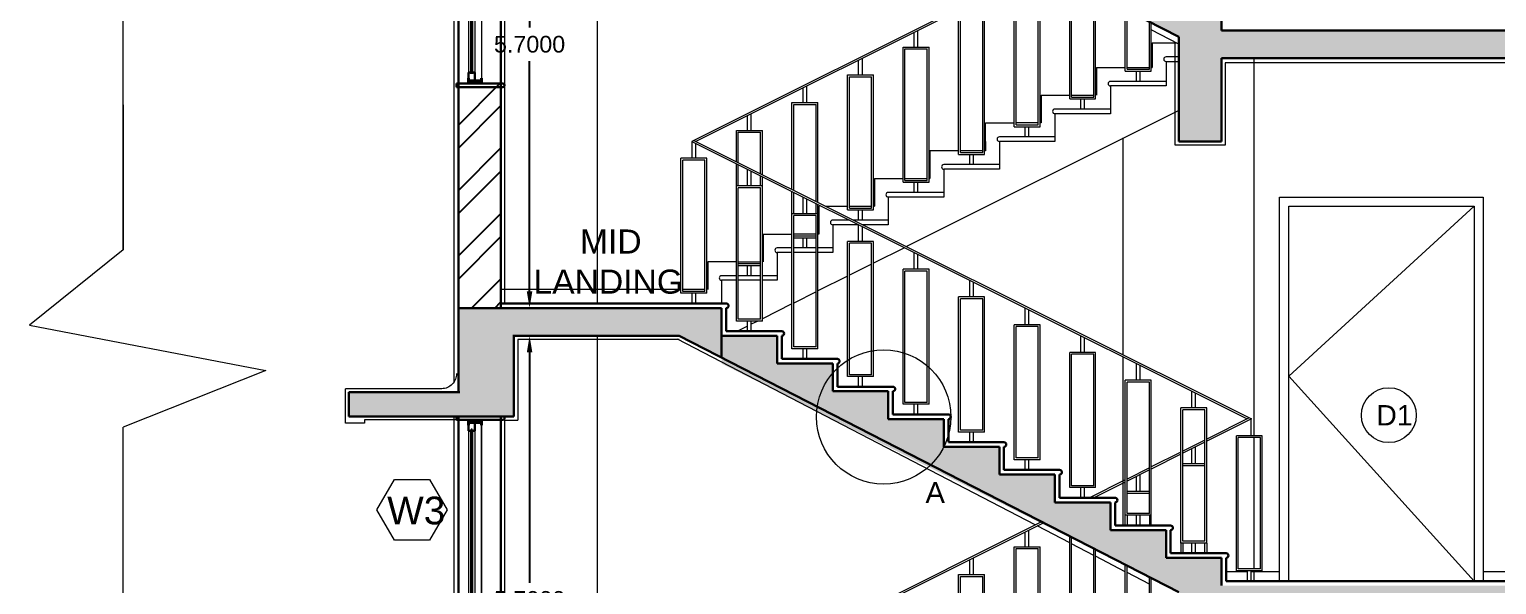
# Model space of a CAD drawing. Header units: millimetres. Extents: x -1932176 to 78768, y -1967 to 1266654.
# Drawn here: x -1855342.29 to -1855326.44, y 1151219.32 to 1151225.32 of the extents above; entities that cross this region are included whole.
import ezdxf

# ---------------------------------------------------------------- set-up
doc = ezdxf.new("R2010")
doc.units = ezdxf.units.MM
doc.linetypes.add('ACAD_ISO02W100', pattern=[15, 12, -3])
doc.linetypes.add('DASHED2', pattern=[9.525, 6.35, -3.175])
for name, color, linetype, lineweight in [('centre line circle', 231, 'Continuous', 15), ('doors windows', 4, 'Continuous', 15), ('HATCH', 250, 'Continuous', 13), ('overhangs', 6, 'DASHED2', 0), ('PLASTER', 252, 'Continuous', 15), ('PLINTH BEAMS', 137, 'ACAD_ISO02W100', 30), ('section', 6, 'Continuous', 15), ('section lines', 10, 'Continuous', 30), ('text', 252, 'Continuous', 5)]:
    doc.layers.add(name, color=color, linetype=linetype, lineweight=lineweight)
doc.layers.add('elevation', color=40, linetype='Continuous', lineweight=9, transparency=0.1)
doc.layers.add('elevation back', color=90, linetype='Continuous', lineweight=5, transparency=0.3)
doc.styles.get("Standard").update_dxf_attribs({"font": 'arial.ttf'})
doc.dimstyles.get("Standard").update_dxf_attribs({"dimtxt": 0.18, "dimasz": 0.18, "dimexe": 0.18, "dimexo": 0.0625, "dimgap": 0.09, "dimtad": 0, "dimtih": 1, "dimtoh": 1, "dimdec": 4, "dimzin": 0, "dimdsep": 46, "dimtxsty": 'Standard', "dimcen": 0.09, "dimadec": 0, "dimazin": 0, "dimtfac": 1, "dimtdec": 4, "dimtofl": 0, "dimtmove": 0, "dimatfit": 3, "dimfxl": 1, "dimtolj": 1, "dimtzin": 0, "dimarcsym": 0})
pattern_1 = [(50, (-1855395.7606, 1151185.0231), (0.71726, -0.062752), [0.075, -0.825]), (355, (-1855395.7606, 1151185.0231), (-0.1387513, 0.752192), [0.06, -0.66]), (100.45144, (-1855395.70085, 1151185.0179), (0.578509, 0.68944), [0.06374, -0.701142]), (46.1842, (-1855395.7606, 1151185.2231), (1.067241, -0.165519), [0.1125, -1.2375]), (96.6356, (-1855395.6717, 1151185.2093), (0.934662, 0.974119), [0.09561, -1.051714]), (351.1842, (-1855395.7606, 1151185.2231), (0.934662, 0.974119), [0.09, -0.99]), (21, (-1855395.6606, 1151185.1731), (0.596907, -0.402619), [0.075, -0.825]), (326, (-1855395.6606, 1151185.1731), (0.2433153, 0.72515), [0.06, -0.66]), (71.45144, (-1855395.6109, 1151185.1396), (0.8402224, 0.322531), [0.06374, -0.701142]), (37.5, (-1855395.76062, 1151185.02312), (0.01215986, 0.33289385), [0, -0.652, 0, -0.67, 0, -0.6625]), (7.5, (-1855395.76062, 1151185.02312), (0.2630695, 0.3944117), [0, -0.382, 0, -0.637, 0, -0.2525]), (327.5, (-1855395.98362, 1151185.02312), (0.5338224, -0.0225549), [0, -0.25, 0, -0.78, 0, -1.035]), (317.5, (-1855396.0836, 1151185.0231), (0.5831862, 0.100105), [0, -0.325, 0, -0.518, 0, -0.735])]

# ---------------------------------------------------------------- blocks, each defined once
blk = doc.blocks.new('*D328')
at = {"layer": 'Defpoints', "color": 0, "transparency": 16777216}
for p in [(-1855336.888, 1151222.007), (-1855336.888, 1151222.007), (-1855336.888, 1151216.307)]:
    blk.add_point(p, dxfattribs=at)
at = {"layer": 'text', "color": 0, "lineweight": -2, "transparency": 16777216}
for p, q in [((-1855336.95, 1151222.007), (-1855337.068, 1151222.007)), ((-1855336.888, 1151221.827), (-1855336.888, 1151219.339)), ((-1855336.888, 1151216.487), (-1855336.888, 1151218.975)), ((-1855336.95, 1151216.307), (-1855337.068, 1151216.307))]:
    blk.add_line(p, q, dxfattribs=at)
at = {"layer": 'text', "color": 0, "transparency": 16777216}
for points in [[(-1855336.918, 1151221.827), (-1855336.858, 1151221.827), (-1855336.888, 1151222.007)], [(-1855336.918, 1151216.487), (-1855336.858, 1151216.487), (-1855336.888, 1151216.307)]]:
    blk.add_solid(points, dxfattribs=at)
at = {"layer": 'text', "color": 0, "transparency": 16777216, "insert": (-1855336.888, 1151219.157), "char_height": 0.18, "attachment_point": 5}
blk.add_mtext('\\A1;5.7000', dxfattribs=at)
blk = doc.blocks.new('*D330')
at = {"layer": 'Defpoints', "color": 0, "transparency": 16777216}
for p in [(-1855336.888, 1151228.007), (-1855336.888, 1151228.007), (-1855336.888, 1151222.307)]:
    blk.add_point(p, dxfattribs=at)
at = {"layer": 'text', "color": 0, "lineweight": -2, "transparency": 16777216}
for p, q in [((-1855336.95, 1151228.007), (-1855337.068, 1151228.007)), ((-1855336.888, 1151227.827), (-1855336.888, 1151225.339)), ((-1855336.888, 1151222.487), (-1855336.888, 1151224.975)), ((-1855336.95, 1151222.307), (-1855337.068, 1151222.307))]:
    blk.add_line(p, q, dxfattribs=at)
at = {"layer": 'text', "color": 0, "transparency": 16777216}
for points in [[(-1855336.918, 1151227.827), (-1855336.858, 1151227.827), (-1855336.888, 1151228.007)], [(-1855336.918, 1151222.487), (-1855336.858, 1151222.487), (-1855336.888, 1151222.307)]]:
    blk.add_solid(points, dxfattribs=at)
at = {"layer": 'text', "color": 0, "transparency": 16777216, "insert": (-1855336.888, 1151225.157), "char_height": 0.18, "attachment_point": 5}
blk.add_mtext('\\A1;5.7000', dxfattribs=at)
blk = doc.blocks.new('window1')
at = {"layer": 'doors windows', "linetype": 'Continuous', "lineweight": 30}
for p, q in [((-145511.4, -113645), (-145761.9, -113645)), ((-145511.4, -113664), (-145761.9, -113664)), ((-145576.2, -113664), (-145646.2, -113664)), ((-145568.7, -113664), (-145627.2, -113664)), ((-145611.2, -113678), (-145611.2, -113723.1)), ((-145596.4, -114794.3), (-145596.4, -113716.4)), ((-145596.4, -113716.4), (-145591.1, -113716.4)), ((-145591.1, -113716.4), (-145591.1, -113723.1)), ((-145576.2, -113678), (-145576.2, -113723.1)), ((-145511.4, -113645), (-145511.4, -113663)), ((-145596.2, -113723.1), (-145611.2, -113723.1)), ((-145576.2, -113723.1), (-145591.1, -113723.1)), ((-145591.1, -113723.1), (-145591.1, -114794.3)), ((-145596.2, -114786.9), (-145611.2, -114786.9)), ((-145611.2, -114831.9), (-145611.2, -114786.9)), ((-145596.4, -114794.3), (-145596.4, -114786.9)), ((-145576.2, -114786.9), (-145591.1, -114786.9)), ((-145576.2, -114831.9), (-145576.2, -114786.9)), ((-145576.2, -114846), (-145646.2, -114846)), ((-145511.4, -114846), (-145511.4, -114865))]:
    blk.add_line(p, q, dxfattribs=at)
at = {"layer": 'doors windows', "linetype": 'Continuous', "lineweight": 40}
for p, q in [((-145646.2, -113664), (-145646.2, -113692.1)), ((-145646.2, -113678), (-145576.2, -113678)), ((-145576.2, -113692.1), (-145576.2, -113664)), ((-145646.2, -114846), (-145646.2, -114817.9)), ((-145576.2, -114817.9), (-145576.2, -114846)), ((-145646.2, -114831.9), (-145576.2, -114831.9))]:
    blk.add_line(p, q, dxfattribs=at)
at = {"layer": 'doors windows'}
for p, q in [((-145646.2, -113692.1), (-145646.2, -114846)), ((-145610.9, -113709), (-145610.9, -114816.9)), ((-145576.2, -113723.1), (-145576.2, -114816.9))]:
    blk.add_line(p, q, dxfattribs=at)
at = {"layer": 'doors windows', "lineweight": 30}
for p, q in [((-145511.4, -114846), (-145761.9, -114846)), ((-145511.4, -114865), (-145761.9, -114865))]:
    blk.add_line(p, q, dxfattribs=at)
at = {"layer": 'doors windows', "linetype": 'Continuous', "lineweight": 30}
blk.add_arc((-145761.9, -113654.5), 9.5, 90, 270, dxfattribs=at)
at = {"layer": 'doors windows', "lineweight": 30}
blk.add_arc((-145761.9, -114855.5), 9.5, 90, 270, dxfattribs=at)
at = {"layer": 'overhangs', "linetype": 'Continuous', "lineweight": 30}
for p, q in [((-145529.4, -113513), (-144929.4, -113513)), ((-144929.4, -113645), (-144929.4, -113513)), ((-145529.4, -113645), (-144929.4, -113645))]:
    blk.add_line(p, q, dxfattribs=at)
at = {"layer": 'overhangs', "linetype": 'Continuous', "lineweight": 15}
for p, q in [((-145431.5, -113495), (-144911.4, -113495)), ((-144911.4, -113681), (-144911.4, -113495)), ((-145511.4, -113663), (-145014.4, -113663)), ((-145014.4, -113681), (-144911.4, -113681))]:
    blk.add_line(p, q, dxfattribs=at)
at = {"layer": 'overhangs', "color": 5, "linetype": 'Continuous', "lineweight": 15}
blk.add_line((-145014.4, -113663), (-145014.4, -113681), dxfattribs=at)
blk.add_arc((-145431.5, -113415), 80, 178.81795, 270, dxfattribs=at)
at = {"layer": 'PLINTH BEAMS', "linetype": 'Continuous', "lineweight": 30}
blk.add_line((-145529.4, -114865), (-145759.4, -114865), dxfattribs=at)
at = {"layer": 'section'}
blk.add_line((-145529.4, -113645), (-145759.4, -113645), dxfattribs=at)

msp = doc.modelspace()

# ---------------------------------------------------------------- hatches: boundary and pattern name
at = {"transparency": 33554582}
h = msp.add_hatch(dxfattribs=at)
h.set_pattern_fill('AR-CONC', color=256, scale=0.1)
h.set_pattern_definition(pattern_1)
h.paths.add_polyline_path([(-1855329.41345, 1151231.30688), (-1855329.87345, 1151231.30688), (-1855329.87345, 1151230.10688), (-1855329.41345, 1151230.10688), (-1855329.41345, 1151231.00688), (-1855326.81345, 1151231.00688), (-1855326.81345, 1151230.10688), (-1855326.35345, 1151230.10688), (-1855326.35345, 1151231.00688)])
h.paths.add_polyline_path([(-1855334.81345, 1151228.30688), (-1855337.65708, 1151228.30688), (-1855337.65708, 1151227.13365), (-1855337.05648, 1151227.13366), (-1855337.05648, 1151228.0069), (-1855335.27345, 1151228.00688), (-1855335.27345, 1151228.01111), (-1855334.81345, 1151228.01111)])
h.paths.add_polyline_path([(-1855334.81345, 1151222.30688), (-1855337.65708, 1151222.30688), (-1855337.65708, 1151221.13365), (-1855337.05648, 1151221.13466), (-1855337.05648, 1151222.00789), (-1855335.27345, 1151222.00688), (-1855335.27345, 1151222.01728), (-1855334.81345, 1151221.77092)])
h.paths.add_polyline_path([(-1855333.61345, 1151221.70688), (-1855334.21345, 1151221.70688), (-1855334.21345, 1151222.00688), (-1855334.81345, 1151222.00688), (-1855334.81345, 1151221.70688), (-1855329.87345, 1151219.23688), (-1855329.87345, 1151218.10688), (-1855329.41345, 1151218.10688), (-1855329.41345, 1151219.00688), (-1855321.5808, 1151219.00688), (-1855321.5808, 1151219.30688), (-1855329.41345, 1151219.30688), (-1855329.41345, 1151219.60688), (-1855330.01345, 1151219.60688), (-1855330.01345, 1151219.90688), (-1855330.61345, 1151219.90688), (-1855330.61345, 1151220.20688), (-1855331.21345, 1151220.20688), (-1855331.21345, 1151220.50688), (-1855331.81345, 1151220.50688), (-1855331.81345, 1151220.80688), (-1855332.41345, 1151220.80688), (-1855332.41345, 1151221.10688), (-1855333.01345, 1151221.10688), (-1855333.01345, 1151221.40688), (-1855333.61345, 1151221.40688)])
h.paths.add_polyline_path([(-1855321.5808, 1151213.30688), (-1855329.41345, 1151213.30688), (-1855329.41345, 1151213.60688), (-1855330.01345, 1151213.60688), (-1855330.01345, 1151213.90688), (-1855330.61345, 1151213.90688), (-1855330.61345, 1151214.20688), (-1855331.21345, 1151214.20688), (-1855331.21345, 1151214.50688), (-1855331.81345, 1151214.50688), (-1855331.81345, 1151214.80688), (-1855332.41345, 1151214.80688), (-1855332.41345, 1151215.10688), (-1855333.01345, 1151215.10688), (-1855333.01345, 1151215.40688), (-1855333.61345, 1151215.40688), (-1855333.61345, 1151215.70688), (-1855334.21345, 1151215.70688), (-1855334.21345, 1151216.00688), (-1855334.81345, 1151216.00688), (-1855334.81345, 1151216.30688), (-1855337.65708, 1151216.30688), (-1855337.65708, 1151215.37094), (-1855337.05647, 1151215.37094), (-1855337.05647, 1151216.00688), (-1855335.27345, 1151216.00688), (-1855335.26599, 1151215.88423), (-1855334.80599, 1151215.88423), (-1855334.81345, 1151215.70688), (-1855331.05345, 1151213.82688), (-1855331.05345, 1151213.75688), (-1855330.77345, 1151213.75688), (-1855330.77345, 1151213.68688), (-1855329.87345, 1151213.23688), (-1855329.87345, 1151212.10688), (-1855329.41345, 1151212.10688), (-1855329.41345, 1151213.00688), (-1855321.5808, 1151213.00688)])
h.paths.add_polyline_path([(-1855330.79345, 1151213.75688), (-1855330.98804, 1151213.79417), (-1855331.03345, 1151213.81688), (-1855330.79345, 1151213.69688)], flags=17)
h.paths.add_polyline_path([(-1855329.41345, 1151207.30688), (-1855329.41345, 1151207.30688), (-1855329.41345, 1151207.60688), (-1855330.01345, 1151207.60688), (-1855330.01345, 1151207.90688), (-1855330.61345, 1151207.90688), (-1855330.61345, 1151208.20688), (-1855331.21345, 1151208.20688), (-1855331.21345, 1151208.50688), (-1855331.81345, 1151208.50688), (-1855331.81345, 1151208.80688), (-1855332.41345, 1151208.80688), (-1855332.41345, 1151209.10688), (-1855333.01345, 1151209.10688), (-1855333.01345, 1151209.40688), (-1855333.61345, 1151209.40688), (-1855333.61345, 1151209.70688), (-1855334.21345, 1151209.70688), (-1855334.21345, 1151210.00688), (-1855334.81345, 1151210.00688), (-1855334.81345, 1151210.30688), (-1855337.65708, 1151210.30688), (-1855337.65708, 1151209.37094), (-1855337.19708, 1151209.37094), (-1855337.19708, 1151210.00688), (-1855335.27345, 1151210.00688), (-1855335.11236, 1151209.92319), (-1855334.88048, 1151209.80272), (-1855334.79373, 1151209.70944), (-1855329.85373, 1151207.23944), (-1855329.87345, 1151206.40688), (-1855329.41345, 1151206.40688), (-1855329.41345, 1151207.00688), (-1855329.41345, 1151207.00688)])
h.paths.add_polyline_path([(-1855326.35345, 1151237.30688), (-1855337.65708, 1151237.30688), (-1855337.65708, 1151237.00688), (-1855337.65708, 1151236.10688), (-1855337.05648, 1151236.10688), (-1855337.05648, 1151237.00688), (-1855333.75526, 1151237.00688), (-1855333.66856, 1151237.00688), (-1855333.60526, 1151237.00688), (-1855333.37526, 1151237.00688), (-1855333.30257, 1151237.00688), (-1855333.22526, 1151237.00688), (-1855330.76268, 1151237.00688), (-1855329.75708, 1151237.00688), (-1855329.75708, 1151236.40688), (-1855329.15708, 1151236.40688), (-1855329.15708, 1151237.00688), (-1855326.81345, 1151237.00688), (-1855326.86043, 1151235.50688), (-1855326.40043, 1151235.50688), (-1855326.35345, 1151237.00688)])
h.paths.add_polyline_path([(-1855321.5808, 1151225.00688), (-1855321.5808, 1151225.30688), (-1855329.41345, 1151225.30688), (-1855329.41345, 1151225.60688), (-1855330.01345, 1151225.60688), (-1855330.01345, 1151225.90688), (-1855330.61345, 1151225.90688), (-1855330.61345, 1151226.20688), (-1855331.21345, 1151226.20688), (-1855331.21345, 1151226.50688), (-1855331.81345, 1151226.50688), (-1855331.81345, 1151226.80688), (-1855332.41345, 1151226.80688), (-1855332.41345, 1151227.10688), (-1855333.01345, 1151227.10688), (-1855333.01345, 1151227.40688), (-1855333.61345, 1151227.40688), (-1855333.61345, 1151227.70688), (-1855334.21345, 1151227.70688), (-1855334.21345, 1151228.00688), (-1855334.81345, 1151227.77092), (-1855329.87345, 1151225.23688), (-1855329.87345, 1151224.10688), (-1855329.41345, 1151224.10688), (-1855329.41345, 1151225.00688)])
h = msp.add_hatch(dxfattribs=at)
h.set_pattern_fill('STEEL', color=256, scale=4)
h.set_pattern_definition([(45, (-1855395.7606, 1151185.0231), (-0.3535534, 0.3535534), []), (45, (-1855395.7606, 1151185.2731), (-0.3535534, 0.3535534), [])])
h.paths.add_polyline_path([(-1855337.19708, 1151236.10688), (-1855337.65708, 1151236.10688), (-1855337.65708, 1151228.30688), (-1855337.19708, 1151228.30688)])
h.paths.add_polyline_path([(-1855337.19708, 1151224.73365), (-1855337.65708, 1151224.73365), (-1855337.65708, 1151222.30688), (-1855337.19708, 1151222.30688)])
h.paths.add_polyline_path([(-1855337.19708, 1151218.69565), (-1855337.65708, 1151218.69565), (-1855337.65708, 1151216.30688), (-1855337.19708, 1151216.30688)])
h.paths.add_polyline_path([(-1855337.19708, 1151212.93294), (-1855337.65708, 1151212.93294), (-1855337.65708, 1151210.30688), (-1855337.19708, 1151210.30688)])
h.paths.add_polyline_path([(-1855337.19708, 1151209.37094), (-1855337.65708, 1151209.37094), (-1855337.65708, 1151207.30688), (-1855337.19708, 1151207.30688)])
h.paths.add_polyline_path([(-1855318.6372, 1151215.70688), (-1855318.8672, 1151215.70688), (-1855319.10325, 1151215.70688), (-1855319.10023, 1151215.70688), (-1855318.63418, 1151215.70688)])
h.paths.add_polyline_path([(-1855318.6372, 1151221.70688), (-1855318.8672, 1151221.70688), (-1855319.10325, 1151221.70688), (-1855319.10023, 1151221.70688), (-1855318.63418, 1151221.70688)])
h.paths.add_polyline_path([(-1855318.6372, 1151227.70688), (-1855318.8672, 1151227.70688), (-1855319.10325, 1151227.70688), (-1855319.10023, 1151227.70688), (-1855318.63418, 1151227.70688)])
h.paths.add_polyline_path([(-1855337.0679, 1151216.30688), (-1855337.13029, 1151216.35688), (-1855337.08473, 1151216.35688)])
h = msp.add_hatch(dxfattribs=at)
h.set_pattern_fill('AR-CONC', color=256, scale=0.1)
h.set_pattern_definition(pattern_1)
h.paths.add_polyline_path([(-1855318.6372, 1151230.40688), (-1855318.6372, 1151230.14688)])
h.paths.add_polyline_path([(-1855318.6372, 1151224.40688), (-1855318.6372, 1151224.14688)])
h.paths.add_polyline_path([(-1855318.6372, 1151218.40688), (-1855318.6372, 1151218.14688)])
h.paths.add_polyline_path([(-1855337.65708, 1151227.39965), (-1855338.84158, 1151227.39965), (-1855338.84158, 1151227.13565), (-1855337.65708, 1151227.13565)])
h.paths.add_polyline_path([(-1855337.65708, 1151221.39965), (-1855338.84158, 1151221.39965), (-1855338.84158, 1151221.13565), (-1855337.65708, 1151221.13565)])
h.paths.add_polyline_path([(-1855337.65708, 1151215.63694), (-1855338.84158, 1151215.63694), (-1855338.84158, 1151215.37294), (-1855337.65708, 1151215.37294)])
h.paths.add_polyline_path([(-1855341.74047, 1151230.24092), (-1855341.74047, 1151230.85914)])

# ---------------------------------------------------------------- linework, layer by layer
at = {"lineweight": 20}
msp.add_circle((-1855333.06311, 1151221.1301), 0.72562, dxfattribs=at)
at = {"layer": 'centre line circle'}
for points in [[(-1855341.27928, 1151222.93657), (-1855341.27928, 1151247.56177), (-1855321.5808, 1151247.56177), (-1855321.5808, 1151222.93657)], [(-1855341.27928, 1151222.93657), (-1855341.27928, 1151247.56177), (-1855321.5808, 1151247.56177), (-1855321.5808, 1151222.93657)], [(-1855321.5808, 1151221.0205), (-1855321.5808, 1151198.94708), (-1855341.27928, 1151198.94708), (-1855341.27928, 1151221.0205)], [(-1855321.5808, 1151221.0205), (-1855321.5808, 1151198.94708), (-1855341.27928, 1151198.94708), (-1855341.27928, 1151221.0205)]]:
    msp.add_lwpolyline(points, dxfattribs=at)
at = {"layer": 'centre line circle', "linetype": 'Continuous'}
msp.add_lwpolyline([(-1855341.27928, 1151224.50443), (-1855341.27928, 1151222.93657), (-1855342.29122, 1151222.12372), (-1855339.73547, 1151221.63233), (-1855341.27928, 1151221.0205), (-1855341.27928, 1151221.0205)], dxfattribs=at)
msp.add_lwpolyline([(-1855341.27928, 1151224.50443), (-1855341.27928, 1151222.93657), (-1855342.29122, 1151222.12372), (-1855339.73547, 1151221.63233), (-1855341.27928, 1151221.0205), (-1855341.27928, 1151221.0205)], dxfattribs=at)
at = {"layer": 'elevation', "transparency": 33554600}
for p, q in [((-1855331.35659, 1151225.99767), (-1855335.13581, 1151224.10806)), ((-1855331.33451, 1151225.98635), (-1855335.09109, 1151224.10806)), ((-1855331.05345, 1151224.56688), (-1855331.05345, 1151225.84218)), ((-1855331.03345, 1151224.58688), (-1855331.03345, 1151225.83192)), ((-1855331.65345, 1151224.26688), (-1855331.65345, 1151225.72688)), ((-1855331.63345, 1151224.28688), (-1855331.63345, 1151225.70688)), ((-1855331.39345, 1151224.28688), (-1855331.39345, 1151225.70688)), ((-1855331.37345, 1151224.26688), (-1855331.37345, 1151225.72688)), ((-1855330.79345, 1151224.58688), (-1855330.79345, 1151225.70881)), ((-1855330.77345, 1151224.56688), (-1855330.77345, 1151225.69855)), ((-1855332.25345, 1151223.96688), (-1855332.25345, 1151225.42688)), ((-1855331.97345, 1151223.96688), (-1855331.97345, 1151225.42688)), ((-1855330.45345, 1151224.86688), (-1855330.45345, 1151225.5344)), ((-1855330.43345, 1151224.88688), (-1855330.43345, 1151225.52414)), ((-1855332.73345, 1151225.12688), (-1855332.73345, 1151225.28688)), ((-1855332.69345, 1151225.12688), (-1855332.69345, 1151225.30688)), ((-1855332.23345, 1151223.98688), (-1855332.23345, 1151225.40688)), ((-1855331.99345, 1151223.98688), (-1855331.99345, 1151225.40688)), ((-1855330.19345, 1151224.88688), (-1855330.19345, 1151225.40103)), ((-1855330.17345, 1151224.86688), (-1855330.17345, 1151225.39077)), ((-1855332.85345, 1151223.66688), (-1855332.85345, 1151225.12688)), ((-1855332.85345, 1151225.12688), (-1855332.57345, 1151225.12688)), ((-1855332.83345, 1151223.68688), (-1855332.83345, 1151225.10688)), ((-1855332.83345, 1151225.10688), (-1855332.59345, 1151225.10688)), ((-1855332.59345, 1151223.68688), (-1855332.59345, 1151225.10688)), ((-1855332.57345, 1151223.66688), (-1855332.57345, 1151225.12688)), ((-1855333.33345, 1151224.82688), (-1855333.33345, 1151224.98688)), ((-1855333.29345, 1151224.82688), (-1855333.29345, 1151225.00688)), ((-1855333.45345, 1151223.36688), (-1855333.45345, 1151224.82688)), ((-1855333.45345, 1151224.82688), (-1855333.17345, 1151224.82688)), ((-1855333.43345, 1151223.38688), (-1855333.43345, 1151224.80688)), ((-1855333.43345, 1151224.80688), (-1855333.19345, 1151224.80688)), ((-1855333.19345, 1151223.38688), (-1855333.19345, 1151224.80688)), ((-1855333.17345, 1151223.36688), (-1855333.17345, 1151224.82688)), ((-1855330.45345, 1151224.86688), (-1855330.17345, 1151224.86688)), ((-1855330.43345, 1151224.88688), (-1855330.19345, 1151224.88688)), ((-1855330.33345, 1151224.75688), (-1855330.33345, 1151224.86688)), ((-1855330.29345, 1151224.75688), (-1855330.29345, 1151224.86688)), ((-1855333.93345, 1151224.52688), (-1855333.93345, 1151224.68688)), ((-1855333.89345, 1151224.52688), (-1855333.89345, 1151224.70688)), ((-1855334.05345, 1151223.58924), (-1855334.05345, 1151224.52688)), ((-1855334.05345, 1151224.52688), (-1855333.77345, 1151224.52688)), ((-1855334.03345, 1151223.57924), (-1855334.03345, 1151224.50688)), ((-1855334.03345, 1151224.50688), (-1855333.79345, 1151224.50688)), ((-1855333.79345, 1151223.45924), (-1855333.79345, 1151224.50688)), ((-1855333.77345, 1151223.44924), (-1855333.77345, 1151224.52688)), ((-1855331.05345, 1151224.56688), (-1855330.77345, 1151224.56688)), ((-1855331.03345, 1151224.58688), (-1855330.79345, 1151224.58688)), ((-1855330.93345, 1151224.45688), (-1855330.93345, 1151224.56688)), ((-1855330.89345, 1151224.45688), (-1855330.89345, 1151224.56688)), ((-1855334.53345, 1151224.22688), (-1855334.53345, 1151224.38688)), ((-1855334.49345, 1151224.22688), (-1855334.49345, 1151224.40688)), ((-1855334.65345, 1151223.88924), (-1855334.65345, 1151224.22688)), ((-1855334.65345, 1151224.22688), (-1855334.37345, 1151224.22688)), ((-1855334.63345, 1151223.87924), (-1855334.63345, 1151224.20688)), ((-1855334.63345, 1151224.20688), (-1855334.39345, 1151224.20688)), ((-1855334.39345, 1151223.75924), (-1855334.39345, 1151224.20688)), ((-1855334.37345, 1151223.74924), (-1855334.37345, 1151224.22688)), ((-1855331.65345, 1151224.26688), (-1855331.37345, 1151224.26688)), ((-1855331.63345, 1151224.28688), (-1855331.39345, 1151224.28688)), ((-1855331.53345, 1151224.15688), (-1855331.53345, 1151224.26688)), ((-1855331.49345, 1151224.15688), (-1855331.49345, 1151224.26688)), ((-1855334.65345, 1151223.62688), (-1855334.65345, 1151223.86688)), ((-1855334.63345, 1151223.62688), (-1855334.63345, 1151223.85688)), ((-1855332.25345, 1151223.96688), (-1855331.97345, 1151223.96688)), ((-1855332.23345, 1151223.98688), (-1855331.99345, 1151223.98688)), ((-1855332.13345, 1151223.85688), (-1855332.13345, 1151223.96688)), ((-1855332.09345, 1151223.85688), (-1855332.09345, 1151223.96688)), ((-1855334.39345, 1151223.62688), (-1855334.39345, 1151223.73688)), ((-1855334.37345, 1151223.62688), (-1855334.37345, 1151223.72688)), ((-1855332.83345, 1151223.68688), (-1855332.59345, 1151223.68688)), ((-1855334.05345, 1151223.31688), (-1855334.05345, 1151223.56688)), ((-1855334.03345, 1151223.32688), (-1855334.03345, 1151223.55688)), ((-1855332.85345, 1151223.66688), (-1855332.57345, 1151223.66688)), ((-1855332.73345, 1151223.55688), (-1855332.73345, 1151223.66688)), ((-1855332.69345, 1151223.55688), (-1855332.69345, 1151223.66688)), ((-1855333.79345, 1151223.32688), (-1855333.79345, 1151223.43688)), ((-1855333.77345, 1151223.32688), (-1855333.77345, 1151223.42688)), ((-1855333.45345, 1151223.36688), (-1855333.17345, 1151223.36688)), ((-1855333.43345, 1151223.38688), (-1855333.19345, 1151223.38688)), ((-1855333.33345, 1151223.25688), (-1855333.33345, 1151223.36688)), ((-1855333.29345, 1151223.25688), (-1855333.29345, 1151223.36688)), ((-1855333.29345, 1151223.20688), (-1855333.29345, 1151223.20924)), ((-1855334.03345, 1151223.08688), (-1855333.79345, 1151223.08688)), ((-1855334.03345, 1151223.06688), (-1855333.79345, 1151223.06688)), ((-1855333.93345, 1151222.95688), (-1855333.93345, 1151223.06688)), ((-1855333.89345, 1151222.95688), (-1855333.89345, 1151223.06688)), ((-1855334.63345, 1151222.78688), (-1855334.39345, 1151222.78688)), ((-1855334.63345, 1151222.76688), (-1855334.39345, 1151222.76688)), ((-1855334.53345, 1151222.65688), (-1855334.53345, 1151222.76688)), ((-1855334.49345, 1151222.65688), (-1855334.49345, 1151222.76688)), ((-1855329.11345, 1151221.11924), (-1855329.57345, 1151220.88924)), ((-1855329.09109, 1151221.10806), (-1855329.57345, 1151220.86688)), ((-1855329.59345, 1151220.87924), (-1855329.83345, 1151220.75924)), ((-1855329.59345, 1151220.85688), (-1855329.83345, 1151220.73688)), ((-1855329.85345, 1151220.74924), (-1855330.17345, 1151220.58924)), ((-1855329.85345, 1151220.72688), (-1855330.17345, 1151220.56688)), ((-1855329.73345, 1151220.62688), (-1855329.73345, 1151220.78688)), ((-1855329.69345, 1151220.62688), (-1855329.69345, 1151220.80688)), ((-1855330.19345, 1151220.57924), (-1855330.43345, 1151220.45924)), ((-1855330.19345, 1151220.55688), (-1855330.43345, 1151220.43688)), ((-1855329.83345, 1151220.62688), (-1855329.59345, 1151220.62688)), ((-1855329.83345, 1151220.60688), (-1855329.59345, 1151220.60688)), ((-1855330.45345, 1151220.44924), (-1855330.83817, 1151220.25688)), ((-1855330.45345, 1151220.42688), (-1855330.79345, 1151220.25688)), ((-1855330.33345, 1151220.32688), (-1855330.33345, 1151220.48688)), ((-1855330.29345, 1151220.32688), (-1855330.29345, 1151220.50688)), ((-1855330.45345, 1151219.95688), (-1855330.45345, 1151220.32688)), ((-1855330.43345, 1151220.32688), (-1855330.19345, 1151220.32688)), ((-1855330.43345, 1151220.30688), (-1855330.19345, 1151220.30688)), ((-1855330.17345, 1151219.95688), (-1855330.17345, 1151220.32688)), ((-1855330.43345, 1151220.06688), (-1855330.43345, 1151219.95688)), ((-1855330.19345, 1151220.06688), (-1855330.19345, 1151219.95688)), ((-1855331.35659, 1151219.99767), (-1855335.13581, 1151218.10806)), ((-1855331.33451, 1151219.98635), (-1855335.09109, 1151218.10806)), ((-1855331.53345, 1151219.72688), (-1855331.53345, 1151219.88688)), ((-1855331.49345, 1151219.72688), (-1855331.49345, 1151219.90688)), ((-1855331.65345, 1151218.26688), (-1855331.65345, 1151219.72688)), ((-1855331.65345, 1151219.72688), (-1855331.37345, 1151219.72688)), ((-1855331.37345, 1151218.26688), (-1855331.37345, 1151219.72688)), ((-1855331.05345, 1151218.56688), (-1855331.05345, 1151219.84218)), ((-1855331.03345, 1151218.58688), (-1855331.03345, 1151219.83192)), ((-1855329.85345, 1151219.76688), (-1855329.85345, 1151219.65688)), ((-1855329.83345, 1151219.76688), (-1855329.83345, 1151219.65688)), ((-1855329.59345, 1151219.65688), (-1855329.59345, 1151219.76688)), ((-1855329.57345, 1151219.76688), (-1855329.57345, 1151219.65688)), ((-1855332.13345, 1151219.42688), (-1855332.13345, 1151219.58688)), ((-1855332.09345, 1151219.42688), (-1855332.09345, 1151219.60688)), ((-1855331.63345, 1151218.28688), (-1855331.63345, 1151219.70688)), ((-1855331.63345, 1151219.70688), (-1855331.39345, 1151219.70688)), ((-1855331.39345, 1151218.28688), (-1855331.39345, 1151219.70688)), ((-1855330.79345, 1151218.58688), (-1855330.79345, 1151219.70881)), ((-1855330.77345, 1151218.56688), (-1855330.77345, 1151219.69855)), ((-1855332.25345, 1151217.96688), (-1855332.25345, 1151219.42688)), ((-1855332.25345, 1151219.42688), (-1855331.97345, 1151219.42688)), ((-1855332.23345, 1151217.98688), (-1855332.23345, 1151219.40688)), ((-1855332.23345, 1151219.40688), (-1855331.99345, 1151219.40688)), ((-1855331.99345, 1151217.98688), (-1855331.99345, 1151219.40688)), ((-1855331.97345, 1151217.96688), (-1855331.97345, 1151219.42688)), ((-1855330.45345, 1151218.86688), (-1855330.45345, 1151219.5344)), ((-1855330.43345, 1151218.88688), (-1855330.43345, 1151219.52414)), ((-1855330.19345, 1151218.88688), (-1855330.19345, 1151219.40103)), ((-1855330.17345, 1151218.86688), (-1855330.17345, 1151219.39077))]:
    msp.add_line(p, q, dxfattribs=at)
at = {"layer": 'elevation'}
for p, q in [((-1855329.87345, 1151225.02147), (-1855330.01345, 1151225.02147)), ((-1855330.01345, 1151224.97147), (-1855330.01345, 1151224.70688)), ((-1855330.01345, 1151224.97147), (-1855329.87345, 1151224.97147)), ((-1855330.01345, 1151224.75688), (-1855330.61345, 1151224.75688)), ((-1855330.01345, 1151224.70688), (-1855330.61345, 1151224.70688)), ((-1855330.61345, 1151224.70688), (-1855330.61345, 1151224.40688)), ((-1855329.87345, 1151224.44147), (-1855332.81568, 1151222.97036)), ((-1855330.61345, 1151224.45688), (-1855331.21345, 1151224.45688)), ((-1855330.61345, 1151224.40688), (-1855331.21345, 1151224.40688)), ((-1855331.21345, 1151224.40688), (-1855331.21345, 1151224.10688)), ((-1855331.21345, 1151224.15688), (-1855331.81345, 1151224.15688)), ((-1855335.13581, 1151224.10806), (-1855329.13581, 1151221.10806)), ((-1855335.13345, 1151223.92688), (-1855335.13345, 1151224.10688)), ((-1855335.11345, 1151224.11924), (-1855329.09109, 1151221.10806)), ((-1855335.09345, 1151223.92688), (-1855335.09345, 1151224.08688)), ((-1855331.21345, 1151224.10688), (-1855331.81345, 1151224.10688)), ((-1855331.81345, 1151224.10688), (-1855331.81345, 1151223.80688)), ((-1855335.25345, 1151222.46688), (-1855335.25345, 1151223.92688)), ((-1855334.97345, 1151223.92688), (-1855335.25345, 1151223.92688)), ((-1855335.23345, 1151222.48688), (-1855335.23345, 1151223.90688)), ((-1855334.99345, 1151223.90688), (-1855335.23345, 1151223.90688)), ((-1855334.99345, 1151222.48688), (-1855334.99345, 1151223.90688)), ((-1855334.97345, 1151222.46688), (-1855334.97345, 1151223.92688)), ((-1855331.81345, 1151223.85688), (-1855332.41345, 1151223.85688)), ((-1855334.53345, 1151223.62688), (-1855334.53345, 1151223.80688)), ((-1855334.49345, 1151223.62688), (-1855334.49345, 1151223.78688)), ((-1855331.81345, 1151223.80688), (-1855332.41345, 1151223.80688)), ((-1855332.41345, 1151223.80688), (-1855332.41345, 1151223.50688)), ((-1855334.65345, 1151222.16688), (-1855334.65345, 1151223.62688)), ((-1855334.37345, 1151223.62688), (-1855334.65345, 1151223.62688)), ((-1855334.63345, 1151222.18688), (-1855334.63345, 1151223.60688)), ((-1855334.39345, 1151223.60688), (-1855334.63345, 1151223.60688)), ((-1855334.39345, 1151222.18688), (-1855334.39345, 1151223.60688)), ((-1855334.37345, 1151222.16688), (-1855334.37345, 1151223.62688)), ((-1855332.41345, 1151223.55688), (-1855333.01345, 1151223.55688)), ((-1855333.93345, 1151223.32688), (-1855333.93345, 1151223.50688)), ((-1855333.89345, 1151223.32688), (-1855333.89345, 1151223.48688)), ((-1855332.41345, 1151223.50688), (-1855333.01345, 1151223.50688)), ((-1855333.01345, 1151223.50688), (-1855333.01345, 1151223.20688)), ((-1855328.78654, 1151219.35688), (-1855328.78654, 1151223.50688)), ((-1855328.78654, 1151223.50688), (-1855326.58654, 1151223.50688)), ((-1855328.68654, 1151219.35688), (-1855328.68654, 1151223.40688)), ((-1855328.68654, 1151223.40688), (-1855326.68654, 1151223.40688)), ((-1855326.68654, 1151223.40688), (-1855326.68654, 1151219.35688)), ((-1855326.58654, 1151223.50688), (-1855326.58654, 1151219.35688)), ((-1855334.05345, 1151221.86688), (-1855334.05345, 1151223.32688)), ((-1855333.77345, 1151223.32688), (-1855334.05345, 1151223.32688)), ((-1855334.03345, 1151221.88688), (-1855334.03345, 1151223.30688)), ((-1855333.79345, 1151223.30688), (-1855334.03345, 1151223.30688)), ((-1855333.79345, 1151221.88688), (-1855333.79345, 1151223.30688)), ((-1855333.77345, 1151221.86688), (-1855333.77345, 1151223.32688)), ((-1855333.43345, 1151223.25688), (-1855333.61345, 1151223.25688)), ((-1855333.33345, 1151223.20688), (-1855333.61345, 1151223.20688)), ((-1855333.61345, 1151223.20688), (-1855333.61345, 1151222.90688)), ((-1855333.01345, 1151223.25688), (-1855333.38873, 1151223.25688)), ((-1855333.33345, 1151223.02688), (-1855333.33345, 1151223.20688)), ((-1855333.01345, 1151223.20688), (-1855333.28873, 1151223.20688)), ((-1855333.29345, 1151223.02688), (-1855333.29345, 1151223.18688)), ((-1855334.05345, 1151222.95688), (-1855334.21345, 1151222.95688)), ((-1855334.05345, 1151222.90688), (-1855334.21345, 1151222.90688)), ((-1855334.21345, 1151222.90688), (-1855334.21345, 1151222.60688)), ((-1855333.79345, 1151222.95688), (-1855334.03345, 1151222.95688)), ((-1855333.79345, 1151222.90688), (-1855334.03345, 1151222.90688)), ((-1855333.61345, 1151222.95688), (-1855333.77345, 1151222.95688)), ((-1855333.61345, 1151222.90688), (-1855333.77345, 1151222.90688)), ((-1855333.45345, 1151221.56688), (-1855333.45345, 1151223.02688)), ((-1855333.17345, 1151223.02688), (-1855333.45345, 1151223.02688)), ((-1855333.43345, 1151221.58688), (-1855333.43345, 1151223.00688)), ((-1855333.19345, 1151223.00688), (-1855333.43345, 1151223.00688)), ((-1855333.19345, 1151221.58688), (-1855333.19345, 1151223.00688)), ((-1855333.17345, 1151221.56688), (-1855333.17345, 1151223.02688)), ((-1855332.83804, 1151222.95918), (-1855333.17345, 1151222.79147)), ((-1855332.73345, 1151222.72688), (-1855332.73345, 1151222.90688)), ((-1855332.69345, 1151222.72688), (-1855332.69345, 1151222.88688)), ((-1855333.19345, 1151222.78147), (-1855333.43345, 1151222.66147)), ((-1855332.85345, 1151221.26688), (-1855332.85345, 1151222.72688)), ((-1855332.57345, 1151222.72688), (-1855332.85345, 1151222.72688)), ((-1855332.57345, 1151221.26688), (-1855332.57345, 1151222.72688)), ((-1855334.65345, 1151222.65688), (-1855334.81345, 1151222.65688)), ((-1855334.65345, 1151222.60688), (-1855334.81345, 1151222.60688)), ((-1855334.81345, 1151222.60688), (-1855334.81345, 1151222.35688)), ((-1855334.49345, 1151222.65688), (-1855334.63345, 1151222.65688)), ((-1855334.39345, 1151222.60688), (-1855334.63345, 1151222.60688)), ((-1855334.39345, 1151222.65688), (-1855334.49345, 1151222.65688)), ((-1855334.21345, 1151222.65688), (-1855334.37345, 1151222.65688)), ((-1855334.21345, 1151222.60688), (-1855334.37345, 1151222.60688)), ((-1855333.45345, 1151222.65147), (-1855333.77345, 1151222.49147)), ((-1855332.83345, 1151221.28688), (-1855332.83345, 1151222.70688)), ((-1855332.59345, 1151222.70688), (-1855332.83345, 1151222.70688)), ((-1855332.59345, 1151221.28688), (-1855332.59345, 1151222.70688)), ((-1855332.13345, 1151222.42688), (-1855332.13345, 1151222.60688)), ((-1855332.09345, 1151222.42688), (-1855332.09345, 1151222.58688)), ((-1855334.97345, 1151222.46688), (-1855335.25345, 1151222.46688)), ((-1855334.99345, 1151222.48688), (-1855335.23345, 1151222.48688)), ((-1855335.13345, 1151222.35688), (-1855335.13345, 1151222.46688)), ((-1855335.09345, 1151222.35688), (-1855335.09345, 1151222.46688)), ((-1855333.79345, 1151222.48147), (-1855334.03345, 1151222.36147)), ((-1855332.25345, 1151220.96688), (-1855332.25345, 1151222.42688)), ((-1855331.97345, 1151222.42688), (-1855332.25345, 1151222.42688)), ((-1855331.97345, 1151220.96688), (-1855331.97345, 1151222.42688)), ((-1855334.05345, 1151222.35147), (-1855334.37345, 1151222.19147)), ((-1855332.23345, 1151220.98688), (-1855332.23345, 1151222.40688)), ((-1855331.99345, 1151222.40688), (-1855332.23345, 1151222.40688)), ((-1855331.99345, 1151220.98688), (-1855331.99345, 1151222.40688)), ((-1855331.53345, 1151222.12688), (-1855331.53345, 1151222.30688)), ((-1855331.49345, 1151222.12688), (-1855331.49345, 1151222.28688)), ((-1855334.37345, 1151222.16688), (-1855334.65345, 1151222.16688)), ((-1855334.53345, 1151222.11147), (-1855334.64263, 1151222.05688)), ((-1855334.39345, 1151222.18688), (-1855334.63345, 1151222.18688)), ((-1855334.53345, 1151222.05688), (-1855334.53345, 1151222.16688)), ((-1855334.42263, 1151222.16688), (-1855334.49345, 1151222.13147)), ((-1855334.49345, 1151222.05688), (-1855334.49345, 1151222.16688)), ((-1855331.65345, 1151220.66688), (-1855331.65345, 1151222.12688)), ((-1855331.37345, 1151222.12688), (-1855331.65345, 1151222.12688)), ((-1855331.63345, 1151220.68688), (-1855331.63345, 1151222.10688)), ((-1855331.39345, 1151222.10688), (-1855331.63345, 1151222.10688)), ((-1855331.39345, 1151220.68688), (-1855331.39345, 1151222.10688)), ((-1855331.37345, 1151220.66688), (-1855331.37345, 1151222.12688)), ((-1855330.93345, 1151221.82688), (-1855330.93345, 1151222.00688)), ((-1855330.89345, 1151221.82688), (-1855330.89345, 1151221.98688)), ((-1855333.77345, 1151221.86688), (-1855334.05345, 1151221.86688)), ((-1855333.79345, 1151221.88688), (-1855334.03345, 1151221.88688)), ((-1855333.93345, 1151221.75688), (-1855333.93345, 1151221.86688)), ((-1855333.89345, 1151221.75688), (-1855333.89345, 1151221.86688)), ((-1855331.05345, 1151220.36688), (-1855331.05345, 1151221.82688)), ((-1855330.77345, 1151221.82688), (-1855331.05345, 1151221.82688)), ((-1855331.03345, 1151220.38688), (-1855331.03345, 1151221.80688)), ((-1855330.79345, 1151221.80688), (-1855331.03345, 1151221.80688)), ((-1855330.79345, 1151220.38688), (-1855330.79345, 1151221.80688)), ((-1855330.77345, 1151220.36688), (-1855330.77345, 1151221.82688)), ((-1855330.33345, 1151221.52688), (-1855330.33345, 1151221.70688)), ((-1855330.29345, 1151221.52688), (-1855330.29345, 1151221.68688)), ((-1855333.17345, 1151221.56688), (-1855333.45345, 1151221.56688)), ((-1855333.19345, 1151221.58688), (-1855333.43345, 1151221.58688)), ((-1855333.33345, 1151221.45688), (-1855333.33345, 1151221.56688)), ((-1855333.29345, 1151221.45688), (-1855333.29345, 1151221.56688)), ((-1855330.45345, 1151220.06688), (-1855330.45345, 1151221.52688)), ((-1855330.17345, 1151221.52688), (-1855330.45345, 1151221.52688)), ((-1855330.43345, 1151220.08688), (-1855330.43345, 1151221.50688)), ((-1855330.19345, 1151221.50688), (-1855330.43345, 1151221.50688)), ((-1855330.19345, 1151220.08688), (-1855330.19345, 1151221.50688)), ((-1855330.17345, 1151220.06688), (-1855330.17345, 1151221.52688)), ((-1855329.73345, 1151221.22688), (-1855329.73345, 1151221.40688)), ((-1855329.69345, 1151221.22688), (-1855329.69345, 1151221.38688)), ((-1855332.57345, 1151221.26688), (-1855332.85345, 1151221.26688)), ((-1855332.59345, 1151221.28688), (-1855332.83345, 1151221.28688)), ((-1855332.73345, 1151221.15688), (-1855332.73345, 1151221.26688)), ((-1855332.69345, 1151221.15688), (-1855332.69345, 1151221.26688)), ((-1855329.85345, 1151219.76688), (-1855329.85345, 1151221.22688)), ((-1855329.57345, 1151221.22688), (-1855329.85345, 1151221.22688)), ((-1855329.83345, 1151219.78688), (-1855329.83345, 1151221.20688)), ((-1855329.59345, 1151221.20688), (-1855329.83345, 1151221.20688)), ((-1855329.59345, 1151219.78688), (-1855329.59345, 1151221.20688)), ((-1855329.57345, 1151219.76688), (-1855329.57345, 1151221.22688)), ((-1855331.99345, 1151220.98688), (-1855332.23345, 1151220.98688)), ((-1855329.09345, 1151220.92688), (-1855329.09345, 1151221.10688)), ((-1855331.97345, 1151220.96688), (-1855332.25345, 1151220.96688)), ((-1855332.13345, 1151220.85688), (-1855332.13345, 1151220.96688)), ((-1855332.09345, 1151220.85688), (-1855332.09345, 1151220.96688)), ((-1855329.25345, 1151219.46688), (-1855329.25345, 1151220.92688)), ((-1855328.97345, 1151220.92688), (-1855329.25345, 1151220.92688)), ((-1855329.23345, 1151219.48688), (-1855329.23345, 1151220.90688)), ((-1855328.99345, 1151220.90688), (-1855329.23345, 1151220.90688)), ((-1855328.99345, 1151219.48688), (-1855328.99345, 1151220.90688)), ((-1855328.97345, 1151219.46688), (-1855328.97345, 1151220.92688)), ((-1855331.37345, 1151220.66688), (-1855331.65345, 1151220.66688)), ((-1855331.39345, 1151220.68688), (-1855331.63345, 1151220.68688)), ((-1855331.53345, 1151220.55688), (-1855331.53345, 1151220.66688)), ((-1855331.49345, 1151220.55688), (-1855331.49345, 1151220.66688)), ((-1855330.77345, 1151220.36688), (-1855331.05345, 1151220.36688)), ((-1855330.79345, 1151220.38688), (-1855331.03345, 1151220.38688)), ((-1855330.93345, 1151220.25688), (-1855330.93345, 1151220.36688)), ((-1855330.89345, 1151220.25688), (-1855330.89345, 1151220.36688)), ((-1855330.17345, 1151220.06688), (-1855330.45345, 1151220.06688)), ((-1855330.19345, 1151220.08688), (-1855330.43345, 1151220.08688)), ((-1855330.33345, 1151219.95688), (-1855330.33345, 1151220.06688)), ((-1855330.29345, 1151219.95688), (-1855330.29345, 1151220.06688)), ((-1855329.57345, 1151219.76688), (-1855329.85345, 1151219.76688)), ((-1855329.59345, 1151219.78688), (-1855329.83345, 1151219.78688)), ((-1855329.73345, 1151219.65688), (-1855329.73345, 1151219.76688)), ((-1855329.69345, 1151219.65688), (-1855329.69345, 1151219.76688)), ((-1855328.97345, 1151219.46688), (-1855329.25345, 1151219.46688)), ((-1855328.99345, 1151219.48688), (-1855329.23345, 1151219.48688)), ((-1855329.13345, 1151219.35688), (-1855329.13345, 1151219.46688)), ((-1855329.09345, 1151219.35688), (-1855329.09345, 1151219.46688))]:
    msp.add_line(p, q, dxfattribs=at)
for centre in [(-1855330.01345, 1151224.99647), (-1855330.61345, 1151224.73188), (-1855331.21345, 1151224.43188), (-1855331.81345, 1151224.13188), (-1855332.41345, 1151223.83188), (-1855333.01345, 1151223.53188), (-1855333.61345, 1151223.23188), (-1855334.21345, 1151222.93188), (-1855334.81345, 1151222.63188)]:
    msp.add_arc(centre, 0.025, 90, 270, dxfattribs=at)
at = {"layer": 'elevation back'}
for p, q in [((-1855336.15708, 1151228.00688), (-1855336.15708, 1151222.35688)), ((-1855329.06345, 1151225.00688), (-1855329.06345, 1151220.92688)), ((-1855330.47959, 1151224.14647), (-1855330.47959, 1151221.80231)), ((-1855336.15708, 1151222.00688), (-1855336.15708, 1151216.35688)), ((-1855330.47959, 1151221.77995), (-1855330.47959, 1151221.44424)), ((-1855330.47959, 1151221.44424), (-1855330.47959, 1151219.95688)), ((-1855329.06345, 1151220.90688), (-1855329.06345, 1151219.48688)), ((-1855329.06345, 1151219.46688), (-1855329.06345, 1151219.35688))]:
    msp.add_line(p, q, dxfattribs=at)
at = {"layer": 'elevation back', "transparency": 33554585}
for p, q in [((-1855326.68654, 1151223.40688), (-1855328.68654, 1151221.57105)), ((-1855328.68654, 1151221.57105), (-1855326.68654, 1151219.35688))]:
    msp.add_line(p, q, dxfattribs=at)
at = {"layer": 'HATCH'}
for p, q in [((-1855337.65708, 1151227.09765), (-1855337.65708, 1151224.73365)), ((-1855337.19708, 1151227.09765), (-1855337.19708, 1151224.73365)), ((-1855337.65708, 1151221.09765), (-1855337.65708, 1151218.73365)), ((-1855337.19708, 1151221.09765), (-1855337.19708, 1151218.73365))]:
    msp.add_line(p, q, dxfattribs=at)
at = {"layer": 'PLASTER'}
for p, q in [((-1855337.70708, 1151227.09965), (-1855337.70708, 1151221.50303)), ((-1855337.15708, 1151227.13565), (-1855337.15708, 1151222.35688)), ((-1855329.87345, 1151225.15815), (-1855330.17345, 1151225.31391)), ((-1855330.16345, 1151225.17147), (-1855330.16345, 1151224.90688)), ((-1855330.16345, 1151225.17147), (-1855329.89911, 1151225.17147)), ((-1855329.91345, 1151224.06688), (-1855329.91345, 1151225.17892)), ((-1855321.5808, 1151224.95688), (-1855329.37345, 1151224.95688)), ((-1855329.37345, 1151224.95688), (-1855329.37345, 1151224.06688)), ((-1855330.76345, 1151224.90688), (-1855330.76345, 1151224.60688)), ((-1855330.76345, 1151224.90688), (-1855330.45345, 1151224.90688)), ((-1855330.43345, 1151224.90688), (-1855330.19345, 1151224.90688)), ((-1855330.17345, 1151224.90688), (-1855330.16345, 1151224.90688)), ((-1855331.36345, 1151224.60688), (-1855331.36345, 1151224.30688)), ((-1855331.36345, 1151224.60688), (-1855331.05345, 1151224.60688)), ((-1855331.03345, 1151224.60688), (-1855330.79345, 1151224.60688)), ((-1855331.96345, 1151224.10688), (-1855331.96345, 1151224.30688)), ((-1855331.96345, 1151224.30688), (-1855331.65345, 1151224.30688)), ((-1855331.39345, 1151224.30688), (-1855331.63345, 1151224.30688)), ((-1855331.36345, 1151224.30688), (-1855331.37345, 1151224.30688)), ((-1855332.56345, 1151224.00688), (-1855332.56345, 1151223.70688)), ((-1855332.25345, 1151224.00688), (-1855332.56345, 1151224.00688)), ((-1855331.99345, 1151224.00688), (-1855332.23345, 1151224.00688)), ((-1855331.96345, 1151224.00688), (-1855331.97345, 1151224.00688)), ((-1855331.96345, 1151224.10688), (-1855331.96345, 1151224.00688)), ((-1855329.37345, 1151224.06688), (-1855329.91345, 1151224.06688)), ((-1855333.16345, 1151223.70688), (-1855333.16345, 1151223.40688)), ((-1855333.16345, 1151223.70688), (-1855332.85345, 1151223.70688)), ((-1855332.83345, 1151223.70688), (-1855332.59345, 1151223.70688)), ((-1855332.57345, 1151223.70688), (-1855332.56345, 1151223.70688)), ((-1855333.76345, 1151223.40688), (-1855333.76345, 1151223.10688)), ((-1855333.68873, 1151223.40688), (-1855333.45345, 1151223.40688)), ((-1855333.43345, 1151223.40688), (-1855333.19345, 1151223.40688)), ((-1855333.17345, 1151223.40688), (-1855333.16345, 1151223.40688)), ((-1855334.36345, 1151223.10688), (-1855334.36345, 1151222.80688)), ((-1855334.36345, 1151223.10688), (-1855334.05345, 1151223.10688)), ((-1855333.79345, 1151223.10688), (-1855334.03345, 1151223.10688)), ((-1855333.76345, 1151223.10688), (-1855333.77345, 1151223.10688)), ((-1855334.96345, 1151222.80688), (-1855334.96345, 1151222.50688)), ((-1855334.65345, 1151222.80688), (-1855334.96345, 1151222.80688)), ((-1855334.63345, 1151222.80476), (-1855334.39345, 1151222.80476)), ((-1855335.25345, 1151222.50688), (-1855337.19708, 1151222.50688)), ((-1855334.99345, 1151222.50688), (-1855335.23345, 1151222.50688)), ((-1855335.27345, 1151221.96688), (-1855337.01652, 1151221.96688)), ((-1855337.01652, 1151221.96688), (-1855337.01643, 1151221.09565)), ((-1855331.42599, 1151219.96297), (-1855335.29189, 1151221.97138)), ((-1855337.70708, 1151221.13565), (-1855337.70708, 1151215.74032)), ((-1855337.5481, 1151221.09765), (-1855337.5481, 1151218.73365)), ((-1855337.4081, 1151218.73365), (-1855337.4081, 1151221.09765)), ((-1855337.15708, 1151221.13565), (-1855337.15708, 1151216.30688)), ((-1855337.15708, 1151221.09565), (-1855337.01643, 1151221.09565)), ((-1855331.05345, 1151219.76943), (-1855331.40406, 1151219.95158)), ((-1855330.79345, 1151219.63435), (-1855331.03345, 1151219.75904)), ((-1855330.45345, 1151219.45772), (-1855330.77345, 1151219.62396)), ((-1855330.19345, 1151219.32264), (-1855330.43345, 1151219.44733)), ((-1855329.13345, 1151219.45688), (-1855329.36345, 1151219.45688)), ((-1855328.78654, 1151219.45688), (-1855329.09345, 1151219.45688)), ((-1855321.5808, 1151219.45688), (-1855326.58654, 1151219.45688))]:
    msp.add_line(p, q, dxfattribs=at)
msp.add_lwpolyline([(-1855337.67758, 1151221.13365), (-1855337.19708, 1151221.13365), (-1855337.19708, 1151221.09765), (-1855337.67758, 1151221.09765)], close=True, dxfattribs=at)
at = {"layer": 'section lines'}
for p, q in [((-1855329.87345, 1151225.23688), (-1855335.27345, 1151228.00688)), ((-1855337.65708, 1151227.13565), (-1855337.65708, 1151221.39965)), ((-1855337.19708, 1151227.13565), (-1855337.19708, 1151222.30688)), ((-1855329.41345, 1151225.60688), (-1855329.41345, 1151225.30688)), ((-1855321.5808, 1151225.30688), (-1855329.41345, 1151225.30688)), ((-1855329.87345, 1151224.10688), (-1855329.87345, 1151225.23688)), ((-1855329.41345, 1151225.00688), (-1855329.41345, 1151224.10688)), ((-1855321.5808, 1151225.00688), (-1855329.41345, 1151225.00688)), ((-1855337.66313, 1151224.73365), (-1855337.19708, 1151224.73365)), ((-1855329.41345, 1151224.10688), (-1855329.87345, 1151224.10688)), ((-1855334.81345, 1151222.30688), (-1855337.65708, 1151222.30688)), ((-1855334.76345, 1151222.35688), (-1855337.19708, 1151222.35688)), ((-1855334.81345, 1151222.30688), (-1855334.81345, 1151221.77092)), ((-1855334.76345, 1151222.30688), (-1855334.76345, 1151222.05688)), ((-1855335.27345, 1151222.00688), (-1855337.05653, 1151222.00669)), ((-1855337.05653, 1151222.00688), (-1855337.05643, 1151221.13566)), ((-1855329.87345, 1151219.23688), (-1855335.27345, 1151222.00688)), ((-1855334.21345, 1151222.00688), (-1855334.81345, 1151222.00688)), ((-1855334.16348, 1151222.05688), (-1855334.76345, 1151222.05688)), ((-1855334.21345, 1151222.00688), (-1855334.21345, 1151221.70688)), ((-1855334.16345, 1151222.00688), (-1855334.16345, 1151221.75688)), ((-1855333.61345, 1151221.70688), (-1855334.21345, 1151221.70688)), ((-1855333.56348, 1151221.75688), (-1855334.16345, 1151221.75688)), ((-1855333.61345, 1151221.70688), (-1855333.61345, 1151221.40688)), ((-1855333.56345, 1151221.70688), (-1855333.56345, 1151221.45688)), ((-1855333.01345, 1151221.40688), (-1855333.61345, 1151221.40688)), ((-1855332.96348, 1151221.45688), (-1855333.56345, 1151221.45688)), ((-1855333.01345, 1151221.40688), (-1855333.01345, 1151221.10688)), ((-1855332.96345, 1151221.40688), (-1855332.96345, 1151221.15688)), ((-1855332.36348, 1151221.15688), (-1855332.96345, 1151221.15688)), ((-1855337.66313, 1151221.13365), (-1855337.19708, 1151221.13365)), ((-1855337.65708, 1151221.13565), (-1855337.65708, 1151215.63694)), ((-1855337.19708, 1151221.13565), (-1855337.05643, 1151221.13566)), ((-1855337.19708, 1151221.13565), (-1855337.19708, 1151216.30688)), ((-1855332.41345, 1151221.10688), (-1855333.01345, 1151221.10688)), ((-1855332.41345, 1151221.10688), (-1855332.41345, 1151220.80688)), ((-1855332.36345, 1151221.10688), (-1855332.36345, 1151220.85688)), ((-1855331.76348, 1151220.85688), (-1855332.36345, 1151220.85688)), ((-1855331.81345, 1151220.80688), (-1855332.41345, 1151220.80688)), ((-1855331.81345, 1151220.80688), (-1855331.81345, 1151220.50688)), ((-1855331.76345, 1151220.80688), (-1855331.76345, 1151220.55688)), ((-1855331.16348, 1151220.55688), (-1855331.76345, 1151220.55688)), ((-1855331.21345, 1151220.50688), (-1855331.81345, 1151220.50688)), ((-1855331.21345, 1151220.50688), (-1855331.21345, 1151220.20688)), ((-1855331.16345, 1151220.50688), (-1855331.16345, 1151220.25688)), ((-1855330.61345, 1151220.20688), (-1855331.21345, 1151220.20688)), ((-1855330.56348, 1151220.25688), (-1855331.16345, 1151220.25688)), ((-1855330.61345, 1151220.20688), (-1855330.61345, 1151219.90688)), ((-1855330.56345, 1151220.20688), (-1855330.56345, 1151219.95688)), ((-1855330.01345, 1151219.90688), (-1855330.61345, 1151219.90688)), ((-1855330.01345, 1151219.90688), (-1855330.61345, 1151219.90688)), ((-1855329.96348, 1151219.95688), (-1855330.56345, 1151219.95688)), ((-1855330.01345, 1151219.90688), (-1855330.01345, 1151219.60688)), ((-1855329.96345, 1151219.90688), (-1855329.96345, 1151219.65688)), ((-1855329.41345, 1151219.60688), (-1855330.01345, 1151219.60688)), ((-1855329.36348, 1151219.65688), (-1855329.96345, 1151219.65688)), ((-1855329.41345, 1151219.60688), (-1855329.41345, 1151219.30688)), ((-1855329.36345, 1151219.60688), (-1855329.36345, 1151219.35688)), ((-1855321.5808, 1151219.35688), (-1855329.36345, 1151219.35688))]:
    msp.add_line(p, q, dxfattribs=at)
for centre in [(-1855334.76345, 1151222.33188), (-1855334.16348, 1151222.03188), (-1855333.56348, 1151221.73188), (-1855332.96348, 1151221.43188), (-1855332.36348, 1151221.13188), (-1855331.76348, 1151220.83188), (-1855331.16348, 1151220.53188), (-1855330.56348, 1151220.23188), (-1855329.96348, 1151219.93188), (-1855329.36348, 1151219.63188)]:
    msp.add_arc(centre, 0.025, 270, 90, dxfattribs=at)
at = {"layer": 'text'}
msp.add_lwpolyline([(-1855338.53663, 1151220.12726), (-1855338.34697, 1151220.45577), (-1855337.96763, 1151220.45577), (-1855337.77796, 1151220.12726), (-1855337.96763, 1151219.79874), (-1855338.34697, 1151219.79874)], close=True, dxfattribs=at)
msp.add_circle((-1855327.6063, 1151221.14873), 0.29659, dxfattribs=at)

# ---------------------------------------------------------------- block references
at = {"layer": 'doors windows', "linetype": 'Continuous', "lineweight": 30, "transparency": 33554648, "xscale": -0.002, "yscale": 0.002, "zscale": 0.002}
for p in [(-1855628.70047, 1151454.42559), (-1855628.70047, 1151448.42559)]:
    msp.add_blockref('window1', p, dxfattribs=at)

# ---------------------------------------------------------------- texts
at = {"layer": 'text'}
for s, width, insert, char_height, attachment_point in [('MID\\P\\pi-0.50179;LANDING', 0.5617341, (-1855336.34359, 1151223.15593), 0.26, 1), ('D1', 0.6829867, (-1855327.74245, 1151221.03843), 0.22, 7), ('A', 0.6829867, (-1855332.61131, 1151220.42576), 0.225, 1), ('W3', 0.6829867, (-1855338.42644, 1151219.96478), 0.3, 7)]:
    msp.add_mtext_dynamic_manual_height_columns(s, width=width, gutter_width=1, heights=[0], dxfattribs=dict(at, insert=insert, char_height=char_height, attachment_point=attachment_point))

# ---------------------------------------------------------------- dimensions: what is measured, and where the dimension line sits
for base, p1, p2, picture, middle in [((-1855336.8879, 1151228.00688), (-1855336.8879, 1151222.30688), (-1855336.8879, 1151228.00688), '*D330', (-1855336.8879, 1151225.15688)), ((-1855336.8879, 1151222.00688), (-1855336.8879, 1151216.30688), (-1855336.8879, 1151222.00688), '*D328', (-1855336.8879, 1151219.15688))]:
    dim = msp.add_linear_dim(base=base, p1=p1, p2=p2, angle=90, dimstyle='Standard', dxfattribs=at)
    dim.commit()
    dim.dimension.update_dxf_attribs({"geometry": picture, "text_midpoint": middle})

doc.saveas('drawing.dxf')
